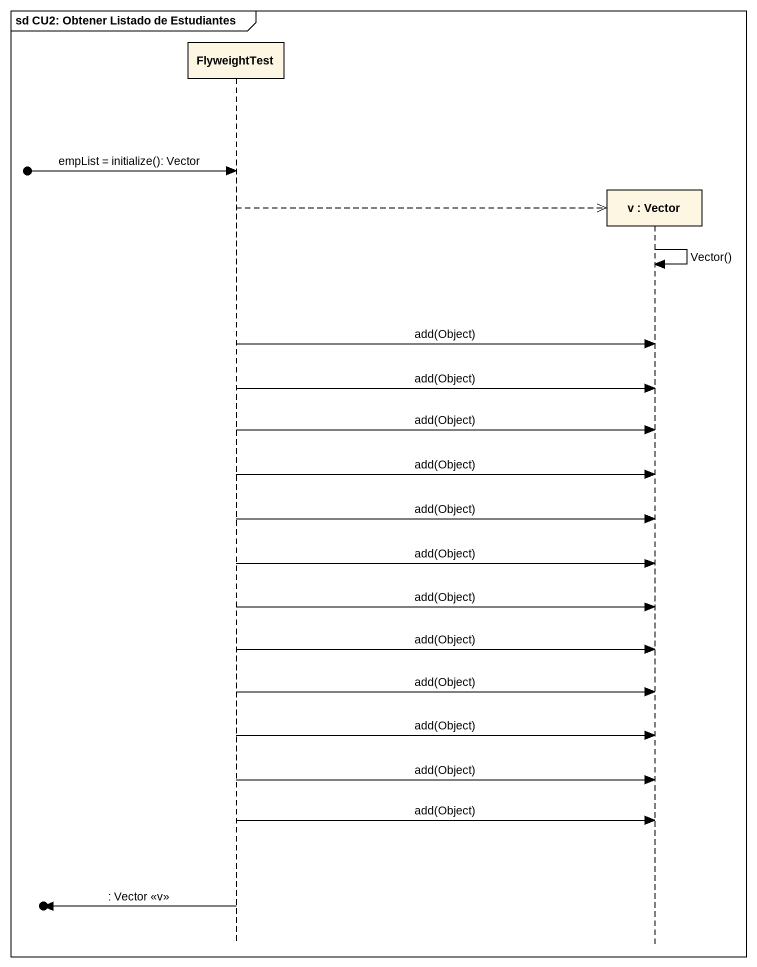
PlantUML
@startuml
mainframe sd CU2: Obtener Listado de Estudiantes
hide footbox
participant FlyweightTest
participant "v : Vector" as v

[o-> FlyweightTest : empList = initialize(): Vector
FlyweightTest -->> v **
v -> v : Vector()
FlyweightTest -> v : add(Object)
FlyweightTest -> v : add(Object)
FlyweightTest -> v : add(Object)
FlyweightTest -> v : add(Object)
FlyweightTest -> v : add(Object)
FlyweightTest -> v : add(Object)
FlyweightTest -> v : add(Object)
FlyweightTest -> v : add(Object)
FlyweightTest -> v : add(Object)
FlyweightTest -> v : add(Object)
FlyweightTest -> v : add(Object)
FlyweightTest -> v : add(Object)
[o<- FlyweightTest : : Vector <<v>>
@enduml
